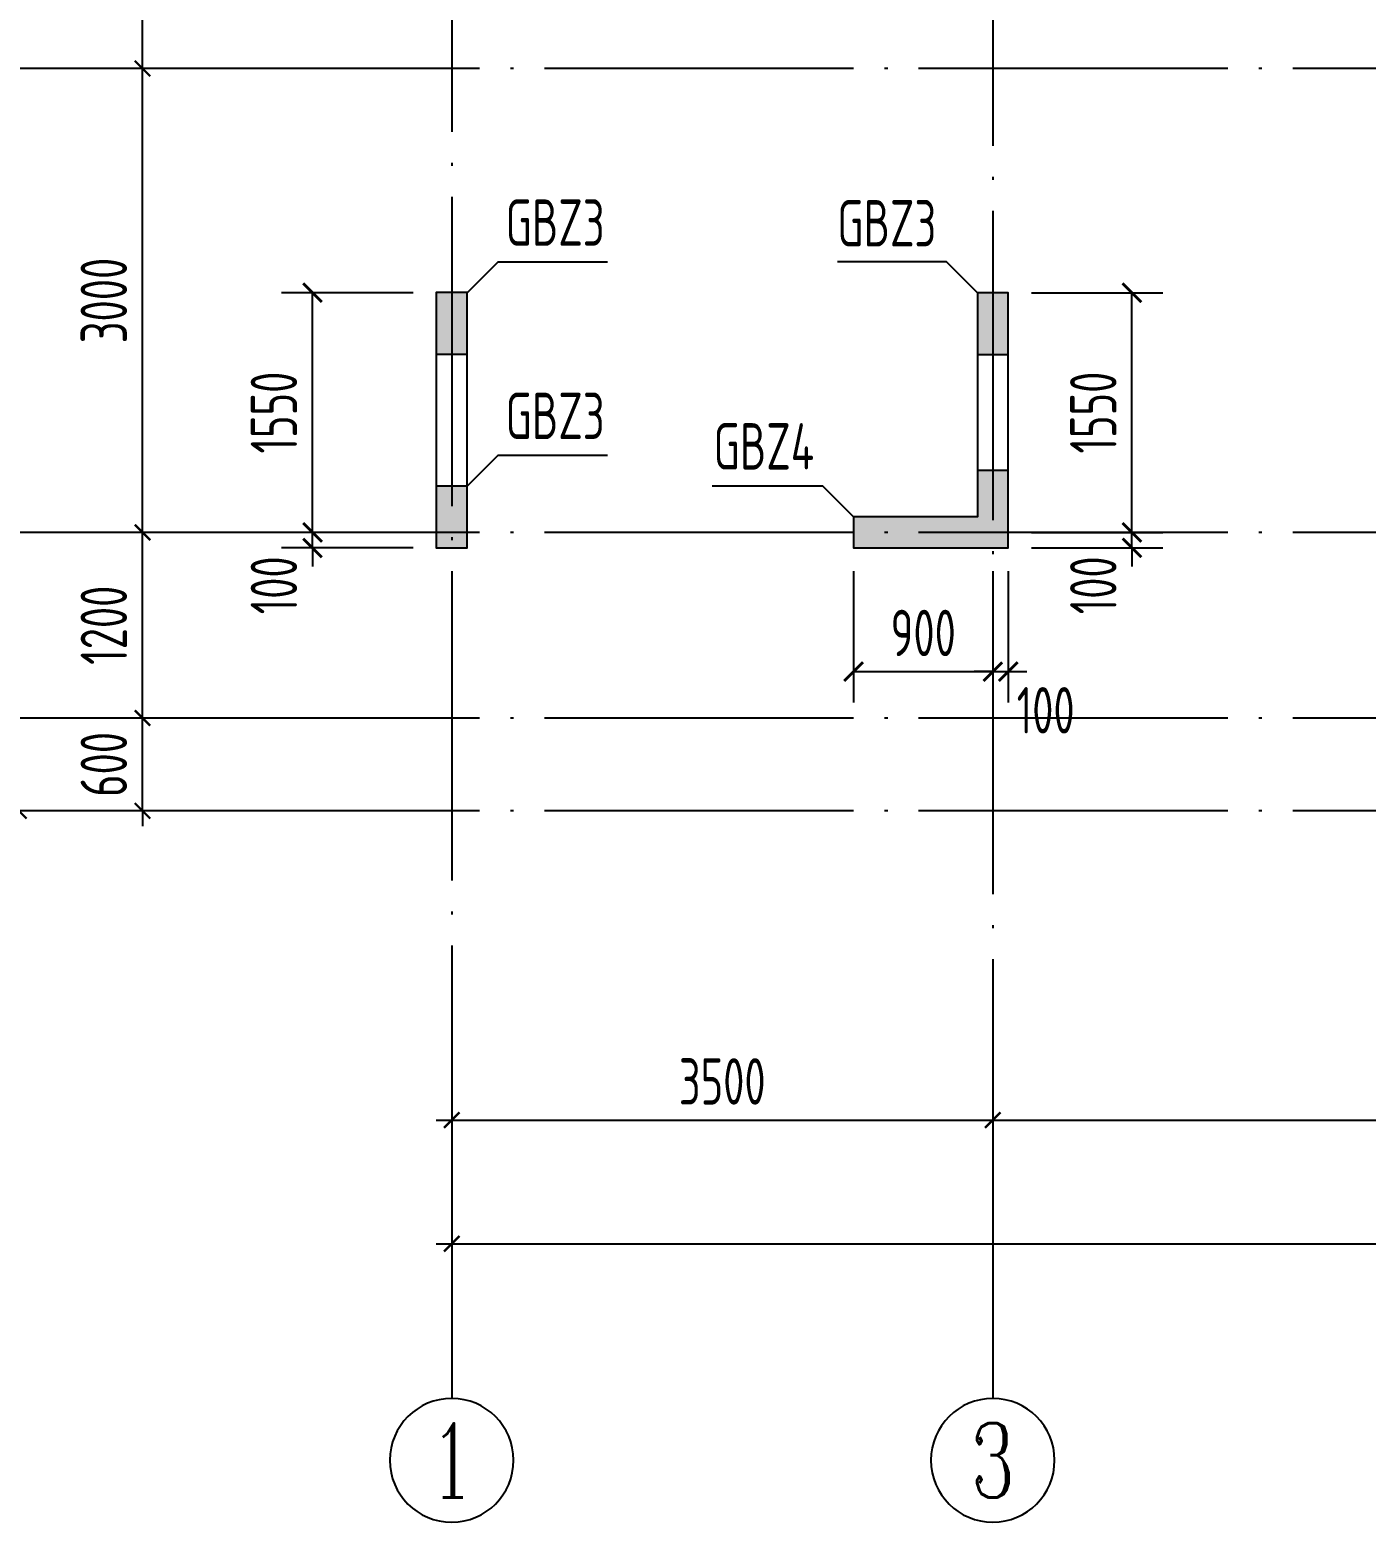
# Model space of a CAD drawing. Extents: x -461650 to 361314, y 245336 to 769729.
# Drawn here: x -128165 to -119521, y 498182 to 507832 of the extents above; entities that cross this region are included whole.
import ezdxf
from ezdxf.enums import TextEntityAlignment as Align

# ---------------------------------------------------------------- set-up
doc = ezdxf.new("R2010")
doc.units = 0
doc.header["$LTSCALE"] = 1000
doc.linetypes.add('DOTE', pattern=[2.42, 2, -0.2, 0.02, -0.2])
doc.layers.get('0').update_dxf_attribs({"linetype": 'CONTINUOUS'})
doc.layers.get('DEFPOINTS').update_dxf_attribs({"linetype": 'CONTINUOUS'})
for name, color, linetype in [('A-AXIS', 1, 'CONTINUOUS'), ('A-DOTE', 10, 'DOTE'), ('AXIS_NUM', 7, 'CONTINUOUS'), ('S-Q墙实线', 6, 'CONTINUOUS'), ('S-Q墙标注', 3, 'CONTINUOUS'), ('S-X详图填充', 252, 'CONTINUOUS'), ('S-X详图实线', 4, 'CONTINUOUS'), ('S-Y一般标注', 3, 'CONTINUOUS'), ('S-Z柱编号', 6, 'CONTINUOUS')]:
    doc.layers.add(name, color=color, linetype=linetype)
doc.styles.add('TSSD_Axis', font='complex.shx', dxfattribs={"width": 0.7, "bigfont": 'hztxt.shx'})
doc.styles.add('TSSD_DIMENSION', font='Tssdeng.shx', dxfattribs={"width": 0.7, "bigfont": 'tssdchn.shx'})
doc.styles.add('TSSD_REIN', font='tssdeng.shx', dxfattribs={"width": 0.7, "height": 300, "bigfont": 'tssdchn.shx'})
doc.styles.add('结构文字', font='zstxt.shx', dxfattribs={"width": 0.7, "bigfont": 'zshz.shx'})
doc.dimstyles.new('STRUCK', dxfattribs={"dimtxt": 400, "dimasz": 121, "dimexe": 200, "dimexo": 150, "dimgap": 115, "dimtad": 1, "dimdec": 0, "dimdsep": 46, "dimtxsty": '结构文字', "dimblk": 'ARCHTICK', "dimcen": 400, "dimclrd": 3, "dimclre": 3, "dimclrt": 7, "dimadec": 0, "dimazin": 0, "dimtfac": 1, "dimtdec": 0, "dimtix": 1, "dimtmove": 2, "dimatfit": 3, "dimldrblk": '_DIMX', "dimfxl": 0, "dimtolj": 1, "dimtzin": 0, "dimarcsym": 0})
doc.dimstyles.new('TSSD_100_100', dxfattribs={"dimtxt": 300, "dimasz": 100, "dimexe": 100, "dimexo": 250, "dimgap": 100, "dimtad": 1, "dimdec": 0, "dimzin": 0, "dimdsep": 46, "dimtxsty": 'TSSD_DIMENSION', "dimblk": 'ARCHTICK', "dimcen": 0, "dimdle": 100, "dimclrt": 7, "dimadec": 0, "dimazin": 0, "dimtfac": 1, "dimtdec": 0, "dimtix": 1, "dimtmove": 2, "dimatfit": 3, "dimldrblk": 'ARCHTICK', "dimfxl": 0, "dimtolj": 1, "dimtzin": 0, "dimarcsym": 0})

# ---------------------------------------------------------------- blocks, each defined once
blk = doc.blocks.new('_ArchTick')
at = {"color": 0, "linetype": 'ByBlock', "const_width": 0.15}
blk.add_lwpolyline([(-0.5, -0.5), (0.5, 0.5)], dxfattribs=at)
blk = doc.blocks.new('*D312')
at = {"layer": 'DEFPOINTS', "color": 0}
for p in [(2600, 5200), (3600, 5200), (3600, 4600)]:
    blk.add_point(p, dxfattribs=at)
at = {"layer": 'S-Y一般标注', "color": 0, "lineweight": -2}
for p, q in [((2600, 5200), (2600, 5300)), ((3350, 5200), (2500, 5200)), ((2600, 4600), (2600, 5200)), ((3350, 4600), (2500, 4600)), ((2600, 4600), (2600, 4500))]:
    blk.add_line(p, q, dxfattribs=at)
at = {"layer": 'S-Y一般标注', "color": 0, "lineweight": -2, "xscale": 100, "yscale": 100, "zscale": 100}
for p, rotation in [((2600, 5200), 270), ((2600, 4600), 90)]:
    blk.add_blockref('_ArchTick', p, dxfattribs=dict(at, rotation=rotation))
at = {"layer": 'S-Y一般标注', "color": 7, "insert": (2350, 4900), "char_height": 300, "attachment_point": 5, "rotation": 90, "style": 'TSSD_DIMENSION'}
blk.add_mtext('\\A1;600', dxfattribs=at)
blk = doc.blocks.new('*D313')
at = {"layer": 'DEFPOINTS', "color": 0}
for p in [(2600, 10900), (3600, 10900), (3600, 9400)]:
    blk.add_point(p, dxfattribs=at)
at = {"layer": 'S-Y一般标注', "color": 0, "lineweight": -2}
for p, q in [((2600, 9300), (2600, 11000)), ((3350, 10900), (2500, 10900)), ((3350, 9400), (2500, 9400))]:
    blk.add_line(p, q, dxfattribs=at)
at = {"layer": 'S-Y一般标注', "color": 0, "lineweight": -2, "xscale": 100, "yscale": 100, "zscale": 100}
for p, rotation in [((2600, 10900), 90), ((2600, 9400), 270)]:
    blk.add_blockref('_ArchTick', p, dxfattribs=dict(at, rotation=rotation))
at = {"layer": 'S-Y一般标注', "color": 7, "insert": (2350, 10150), "char_height": 300, "attachment_point": 5, "rotation": 90, "style": 'TSSD_DIMENSION'}
blk.add_mtext('\\A1;1500', dxfattribs=at)
blk = doc.blocks.new('*D318')
at = {"layer": 'DEFPOINTS', "color": 0}
for p in [(1800, 17150), (3600, 17150), (3600, 4600)]:
    blk.add_point(p, dxfattribs=at)
at = {"layer": 'S-Y一般标注', "color": 0, "lineweight": -2}
for p, q in [((1800, 4500), (1800, 17250)), ((3350, 17150), (1700, 17150)), ((3350, 4600), (1700, 4600))]:
    blk.add_line(p, q, dxfattribs=at)
at = {"layer": 'S-Y一般标注', "color": 0, "lineweight": -2, "xscale": 100, "yscale": 100, "zscale": 100}
for p, rotation in [((1800, 17150), 90), ((1800, 4600), 270)]:
    blk.add_blockref('_ArchTick', p, dxfattribs=dict(at, rotation=rotation))
at = {"layer": 'S-Y一般标注', "color": 7, "insert": (1550, 10875), "char_height": 300, "attachment_point": 5, "rotation": 90, "style": 'TSSD_DIMENSION'}
blk.add_mtext('\\A1;12550', dxfattribs=at)
blk = doc.blocks.new('*D320')
at = {"layer": 'DEFPOINTS', "color": 0}
for p in [(2600, 6400), (3600, 6400), (3600, 5200)]:
    blk.add_point(p, dxfattribs=at)
at = {"layer": 'S-Y一般标注', "color": 0, "lineweight": -2}
for p, q in [((2600, 5100), (2600, 6500)), ((3350, 6400), (2500, 6400)), ((3350, 5200), (2500, 5200))]:
    blk.add_line(p, q, dxfattribs=at)
at = {"layer": 'S-Y一般标注', "color": 0, "lineweight": -2, "xscale": 100, "yscale": 100, "zscale": 100}
for p, rotation in [((2600, 6400), 90), ((2600, 5200), 270)]:
    blk.add_blockref('_ArchTick', p, dxfattribs=dict(at, rotation=rotation))
at = {"layer": 'S-Y一般标注', "color": 7, "insert": (2350, 5800), "char_height": 300, "attachment_point": 5, "rotation": 90, "style": 'TSSD_DIMENSION'}
blk.add_mtext('\\A1;1200', dxfattribs=at)
blk = doc.blocks.new('*D321')
at = {"layer": 'DEFPOINTS', "color": 0}
for p in [(2600, 9400), (3600, 9400), (3600, 6400)]:
    blk.add_point(p, dxfattribs=at)
at = {"layer": 'S-Y一般标注', "color": 0, "lineweight": -2}
for p, q in [((2600, 6300), (2600, 9500)), ((3350, 9400), (2500, 9400)), ((3350, 6400), (2500, 6400))]:
    blk.add_line(p, q, dxfattribs=at)
at = {"layer": 'S-Y一般标注', "color": 0, "lineweight": -2, "xscale": 100, "yscale": 100, "zscale": 100}
for p, rotation in [((2600, 9400), 90), ((2600, 6400), 270)]:
    blk.add_blockref('_ArchTick', p, dxfattribs=dict(at, rotation=rotation))
at = {"layer": 'S-Y一般标注', "color": 7, "insert": (2350, 7900), "char_height": 300, "attachment_point": 5, "rotation": 90, "style": 'TSSD_DIMENSION'}
blk.add_mtext('\\A1;3000', dxfattribs=at)
blk = doc.blocks.new('ts_axno')
at = {"color": 0, "linetype": 'ByBlock', "lineweight": -2}
blk.add_circle((0, 0), 0.5, dxfattribs=at)
at = {"color": 0, "linetype": 'ByBlock', "lineweight": -2, "style": 'TSSD_Axis', "width": 0.7}
blk.add_attdef('A', text='', height=0.6, dxfattribs=at).set_placement((0, 0), align=Align.MIDDLE_CENTER)
blk = doc.blocks.new('*D326')
at = {"layer": 'DEFPOINTS', "color": 0}
for p in [(8100, 3600), (13900, 3600), (13900, 2600)]:
    blk.add_point(p, dxfattribs=at)
at = {"layer": 'S-Y一般标注', "color": 0, "lineweight": -2}
for p, q in [((8100, 3350), (8100, 2500)), ((13900, 3350), (13900, 2500)), ((8000, 2600), (14000, 2600))]:
    blk.add_line(p, q, dxfattribs=at)
at = {"layer": 'S-Y一般标注', "color": 0, "lineweight": -2, "xscale": 100, "yscale": 100, "zscale": 100, "rotation": 180}
blk.add_blockref('_ArchTick', (8100, 2600), dxfattribs=at)
at = {"layer": 'S-Y一般标注', "color": 0, "lineweight": -2, "xscale": 100, "yscale": 100, "zscale": 100}
blk.add_blockref('_ArchTick', (13900, 2600), dxfattribs=at)
at = {"layer": 'S-Y一般标注', "color": 7, "insert": (11000, 2850), "char_height": 300, "attachment_point": 5, "style": 'TSSD_DIMENSION'}
blk.add_mtext('\\A1;5800', dxfattribs=at)
blk = doc.blocks.new('*D334')
at = {"layer": 'DEFPOINTS', "color": 0}
for p in [(4600, 3600), (54600, 3600), (54600, 1800)]:
    blk.add_point(p, dxfattribs=at)
at = {"layer": 'S-Y一般标注', "color": 0, "lineweight": -2}
for p, q in [((4600, 3350), (4600, 1700)), ((54600, 3350), (54600, 1700)), ((4500, 1800), (54700, 1800))]:
    blk.add_line(p, q, dxfattribs=at)
at = {"layer": 'S-Y一般标注', "color": 0, "lineweight": -2, "xscale": 100, "yscale": 100, "zscale": 100, "rotation": 180}
blk.add_blockref('_ArchTick', (4600, 1800), dxfattribs=at)
at = {"layer": 'S-Y一般标注', "color": 0, "lineweight": -2, "xscale": 100, "yscale": 100, "zscale": 100}
blk.add_blockref('_ArchTick', (54600, 1800), dxfattribs=at)
at = {"layer": 'S-Y一般标注', "color": 7, "insert": (29600, 2050), "char_height": 300, "attachment_point": 5, "style": 'TSSD_DIMENSION'}
blk.add_mtext('\\A1;50000', dxfattribs=at)
blk = doc.blocks.new('*D336')
at = {"layer": 'DEFPOINTS', "color": 0}
for p in [(4600, 3600), (8100, 3600), (8100, 2600)]:
    blk.add_point(p, dxfattribs=at)
at = {"layer": 'S-Y一般标注', "color": 0, "lineweight": -2}
for p, q in [((4600, 3350), (4600, 2500)), ((8100, 3350), (8100, 2500)), ((4500, 2600), (8200, 2600))]:
    blk.add_line(p, q, dxfattribs=at)
at = {"layer": 'S-Y一般标注', "color": 0, "lineweight": -2, "xscale": 100, "yscale": 100, "zscale": 100, "rotation": 180}
blk.add_blockref('_ArchTick', (4600, 2600), dxfattribs=at)
at = {"layer": 'S-Y一般标注', "color": 0, "lineweight": -2, "xscale": 100, "yscale": 100, "zscale": 100}
blk.add_blockref('_ArchTick', (8100, 2600), dxfattribs=at)
at = {"layer": 'S-Y一般标注', "color": 7, "insert": (6350, 2850), "char_height": 300, "attachment_point": 5, "style": 'TSSD_DIMENSION'}
blk.add_mtext('\\A1;3500', dxfattribs=at)
blk = doc.blocks.new('*D2539')
at = {"layer": 'DEFPOINTS', "color": 0}
for p in [(-126336.3, 504581.8), (-125536.3, 504581.8), (-125536.3, 504481.8)]:
    blk.add_point(p, dxfattribs=at)
at = {"layer": 'S-Q墙标注', "color": 3, "lineweight": -2}
for p, q in [((-126336.3, 504581.8), (-126336.3, 504702.8)), ((-125686.3, 504581.8), (-126536.3, 504581.8)), ((-126336.3, 504481.8), (-126336.3, 504581.8)), ((-125686.3, 504481.8), (-126536.3, 504481.8)), ((-126336.3, 504481.8), (-126336.3, 504360.8))]:
    blk.add_line(p, q, dxfattribs=at)
at = {"layer": 'S-Q墙标注', "color": 3, "lineweight": -2, "xscale": 121, "yscale": 121, "zscale": 121}
for p, rotation in [((-126336.3, 504581.8), 270), ((-126336.3, 504481.8), 90)]:
    blk.add_blockref('_ArchTick', p, dxfattribs=dict(at, rotation=rotation))
at = {"layer": 'S-Q墙标注', "color": 7, "insert": (-126586.3, 504239.9), "char_height": 300, "attachment_point": 5, "rotation": 90, "style": 'TSSD_REIN'}
blk.add_mtext('\\A1;100', dxfattribs=at)
blk = doc.blocks.new('_DIMX')
blk.add_line((-150, 0), (150, 0))
at = {"const_width": 50}
blk.add_lwpolyline([(-70, -70), (70, 70)], dxfattribs=at)
blk = doc.blocks.new('*D2540')
at = {"layer": 'DEFPOINTS', "color": 0}
for p in [(-126336.3, 506131.8), (-125536.3, 506131.8), (-125536.3, 504581.8)]:
    blk.add_point(p, dxfattribs=at)
at = {"layer": 'S-Q墙标注', "color": 3, "lineweight": -2}
for p, q in [((-125686.3, 506131.8), (-126536.3, 506131.8)), ((-126336.3, 504581.8), (-126336.3, 506131.8)), ((-125686.3, 504581.8), (-126536.3, 504581.8))]:
    blk.add_line(p, q, dxfattribs=at)
at = {"layer": 'S-Q墙标注', "color": 3, "lineweight": -2, "xscale": 121, "yscale": 121, "zscale": 121}
for p, rotation in [((-126336.3, 506131.8), 90), ((-126336.3, 504581.8), 270)]:
    blk.add_blockref('_ArchTick', p, dxfattribs=dict(at, rotation=rotation))
at = {"layer": 'S-Q墙标注', "color": 7, "insert": (-126586.3, 505356.8), "char_height": 300, "attachment_point": 5, "rotation": 90, "style": 'TSSD_REIN'}
blk.add_mtext('\\A1;1550', dxfattribs=at)
blk = doc.blocks.new('*D2543')
at = {"layer": 'DEFPOINTS', "color": 0}
for p in [(-121836.3, 504581.8), (-121036.3, 504581.8), (-121836.3, 504481.8)]:
    blk.add_point(p, dxfattribs=at)
at = {"layer": 'S-Q墙标注', "color": 3, "lineweight": -2}
for p, q in [((-121036.3, 504581.8), (-121036.3, 504702.8)), ((-121686.3, 504581.8), (-120836.3, 504581.8)), ((-121036.3, 504481.8), (-121036.3, 504581.8)), ((-121686.3, 504481.8), (-120836.3, 504481.8)), ((-121036.3, 504481.8), (-121036.3, 504360.8))]:
    blk.add_line(p, q, dxfattribs=at)
at = {"layer": 'S-Q墙标注', "color": 3, "lineweight": -2, "xscale": 121, "yscale": 121, "zscale": 121}
for p, rotation in [((-121036.3, 504581.8), 270), ((-121036.3, 504481.8), 90)]:
    blk.add_blockref('_ArchTick', p, dxfattribs=dict(at, rotation=rotation))
at = {"layer": 'S-Q墙标注', "color": 7, "insert": (-121286.3, 504239.9), "char_height": 300, "attachment_point": 5, "rotation": 90, "style": 'TSSD_REIN'}
blk.add_mtext('\\A1;100', dxfattribs=at)
blk = doc.blocks.new('*D2544')
at = {"layer": 'DEFPOINTS', "color": 0}
for p in [(-121836.3, 506131.8), (-121036.3, 506131.8), (-121836.3, 504581.8)]:
    blk.add_point(p, dxfattribs=at)
at = {"layer": 'S-Q墙标注', "color": 3, "lineweight": -2}
for p, q in [((-121686.3, 506131.8), (-120836.3, 506131.8)), ((-121036.3, 504581.8), (-121036.3, 506131.8)), ((-121686.3, 504581.8), (-120836.3, 504581.8))]:
    blk.add_line(p, q, dxfattribs=at)
at = {"layer": 'S-Q墙标注', "color": 3, "lineweight": -2, "xscale": 121, "yscale": 121, "zscale": 121}
for p, rotation in [((-121036.3, 506131.8), 90), ((-121036.3, 504581.8), 270)]:
    blk.add_blockref('_ArchTick', p, dxfattribs=dict(at, rotation=rotation))
at = {"layer": 'S-Q墙标注', "color": 7, "insert": (-121286.3, 505356.8), "char_height": 300, "attachment_point": 5, "rotation": 90, "style": 'TSSD_REIN'}
blk.add_mtext('\\A1;1550', dxfattribs=at)
blk = doc.blocks.new('*D2545')
at = {"layer": 'DEFPOINTS', "color": 0}
for p in [(-122836.3, 504481.8), (-121936.3, 504481.8), (-121936.3, 503681.8)]:
    blk.add_point(p, dxfattribs=at)
at = {"layer": 'S-Q墙标注', "color": 3, "lineweight": -2}
for p, q in [((-122836.3, 504331.8), (-122836.3, 503481.8)), ((-121936.3, 504331.8), (-121936.3, 503481.8)), ((-122836.3, 503681.8), (-121936.3, 503681.8))]:
    blk.add_line(p, q, dxfattribs=at)
at = {"layer": 'S-Q墙标注', "color": 3, "lineweight": -2, "xscale": 121, "yscale": 121, "zscale": 121, "rotation": 180}
blk.add_blockref('_ArchTick', (-122836.3, 503681.8), dxfattribs=at)
at = {"layer": 'S-Q墙标注', "color": 3, "lineweight": -2, "xscale": 121, "yscale": 121, "zscale": 121}
blk.add_blockref('_ArchTick', (-121936.3, 503681.8), dxfattribs=at)
at = {"layer": 'S-Q墙标注', "color": 7, "insert": (-122386.3, 503931.8), "char_height": 300, "attachment_point": 5, "style": 'TSSD_REIN'}
blk.add_mtext('\\A1;900', dxfattribs=at)
blk = doc.blocks.new('*D2546')
at = {"layer": 'DEFPOINTS', "color": 0}
for p in [(-121936.3, 504481.8), (-121836.3, 504481.8), (-121836.3, 503681.8)]:
    blk.add_point(p, dxfattribs=at)
at = {"layer": 'S-Q墙标注', "color": 3, "lineweight": -2}
for p, q in [((-121936.3, 504331.8), (-121936.3, 503481.8)), ((-121836.3, 504331.8), (-121836.3, 503481.8)), ((-121936.3, 503681.8), (-122057.3, 503681.8)), ((-121936.3, 503681.8), (-121836.3, 503681.8)), ((-121836.3, 503681.8), (-121715.3, 503681.8))]:
    blk.add_line(p, q, dxfattribs=at)
at = {"layer": 'S-Q墙标注', "color": 3, "lineweight": -2, "xscale": 121, "yscale": 121, "zscale": 121}
blk.add_blockref('_ArchTick', (-121936.3, 503681.8), dxfattribs=at)
at = {"layer": 'S-Q墙标注', "color": 3, "lineweight": -2, "xscale": 121, "yscale": 121, "zscale": 121, "rotation": 180}
blk.add_blockref('_ArchTick', (-121836.3, 503681.8), dxfattribs=at)
at = {"layer": 'S-Q墙标注', "color": 7, "insert": (-121594.3, 503431.8), "char_height": 300, "attachment_point": 5, "style": 'TSSD_REIN'}
blk.add_mtext('\\A1;100', dxfattribs=at)
blk = doc.blocks.new('20210726.16395156')
at = {"layer": 'A-AXIS'}
for p, q in [((3600, 9400), (800, 9400)), ((3600, 6400), (800, 6400)), ((3600, 5200), (800, 5200)), ((3600, 4600), (800, 4600)), ((4600, 3600), (4600, 800)), ((8100, 3600), (8100, 800))]:
    blk.add_line(p, q, dxfattribs=at)
at = {"layer": 'A-DOTE'}
for p, q in [((4600, 18249.9), (4600, 3600)), ((8100, 10900), (8100, 3600)), ((55600, 9400), (3600, 9400)), ((55600, 6400), (3600, 6400)), ((55600, 5200), (3600, 5200)), ((55600, 4600), (3600, 4600))]:
    blk.add_line(p, q, dxfattribs=at)
at = {"layer": 'A-AXIS'}
ref = blk.add_blockref('ts_axno', (4600, 400), dxfattribs=dict(at, xscale=-800, yscale=800, zscale=800, rotation=180))
ref.add_attrib('1', '1', dxfattribs={"layer": 'AXIS_NUM', "height": 480, "style": 'TSSD_Axis', "width": 0.7}).set_placement((4600, 400), align=Align.MIDDLE_CENTER)
ref = blk.add_blockref('ts_axno', (8100, 400), dxfattribs=dict(at, xscale=-800, yscale=800, zscale=800, rotation=180))
ref.add_attrib('2', '3', dxfattribs={"layer": 'AXIS_NUM', "height": 480, "style": 'TSSD_Axis', "width": 0.7}).set_placement((8100, 400), align=Align.MIDDLE_CENTER)
at = {"layer": 'S-Y一般标注'}
for base, p1, p2, picture, middle in [((1800, 17150), (3600, 4600), (3600, 17150), '*D318', (1550, 10875)), ((2600, 10900), (3600, 9400), (3600, 10900), '*D313', (2350, 10150)), ((2600, 9400), (3600, 6400), (3600, 9400), '*D321', (2350, 7900)), ((2600, 6400), (3600, 5200), (3600, 6400), '*D320', (2350, 5800)), ((2600, 5200), (3600, 4600), (3600, 5200), '*D312', (2350, 4900))]:
    dim = blk.add_linear_dim(base=base, p1=p1, p2=p2, angle=90, dimstyle='TSSD_100_100', dxfattribs=at)
    dim.commit()
    dim.dimension.update_dxf_attribs({"geometry": picture, "text_midpoint": middle})
for base, p1, p2, picture, middle in [((54600, 1800), (4600, 3600), (54600, 3600), '*D334', (29600, 2050)), ((8100, 2600), (4600, 3600), (8100, 3600), '*D336', (6350, 2850)), ((13900, 2600), (8100, 3600), (13900, 3600), '*D326', (11000, 2850))]:
    dim = blk.add_linear_dim(base=base, p1=p1, p2=p2, dimstyle='TSSD_100_100', dxfattribs=at)
    dim.commit()
    dim.dimension.update_dxf_attribs({"geometry": picture, "text_midpoint": middle})

msp = doc.modelspace()

# ---------------------------------------------------------------- hatches: boundary and pattern name
at = {"layer": 'S-X详图填充'}
h = msp.add_hatch(color=256, dxfattribs=at)
h.dxf.hatch_style = 1
h.paths.add_polyline_path([(-125536.27, 505733.5), (-125336.27, 505733.5), (-125336.27, 506133.5), (-125536.27, 506133.5)])
h = msp.add_hatch(color=256, dxfattribs=at)
h.dxf.hatch_style = 1
h.paths.add_polyline_path([(-122036.27, 505731.79), (-121836.27, 505731.79), (-121836.27, 506131.79), (-122036.27, 506131.79)])
h = msp.add_hatch(color=256, dxfattribs=at)
h.dxf.hatch_style = 1
h.paths.add_polyline_path([(-121836.27, 504981.79), (-122036.27, 504981.79), (-122036.27, 504681.79), (-122836.27, 504681.79), (-122836.27, 504481.79), (-121836.27, 504481.79)])
h = msp.add_hatch(color=256, dxfattribs=at)
h.dxf.hatch_style = 1
h.paths.add_polyline_path([(-125336.27, 504881.79), (-125536.27, 504881.79), (-125536.27, 504481.79), (-125336.27, 504481.79)])

# ---------------------------------------------------------------- linework, layer by layer
at = {"layer": 'S-Q墙实线'}
msp.add_lwpolyline([(-125336.27, 504481.79), (-125336.27, 506133.5), (-125536.27, 506133.5), (-125536.27, 504481.79)], close=True, dxfattribs=at)
msp.add_lwpolyline([(-122736.28, 504681.79), (-122836.27, 504681.79), (-122836.27, 504481.79), (-122736.28, 504481.79), (-121836.27, 504481.79), (-121836.27, 506131.79), (-122036.27, 506131.79), (-122036.27, 504681.79), (-122736.28, 504681.79)], dxfattribs=at)
at = {"layer": 'S-X详图实线'}
for points in [[(-125536.27, 505733.5), (-125336.27, 505733.5), (-125336.27, 506133.5), (-125536.27, 506133.5), (-125536.27, 505733.5)], [(-122036.27, 505731.79), (-121836.27, 505731.79), (-121836.27, 506131.79), (-122036.27, 506131.79), (-122036.27, 505731.79)], [(-121836.27, 504981.79), (-122036.27, 504981.79), (-122036.27, 504681.79), (-122836.27, 504681.79), (-122836.27, 504481.79), (-121836.27, 504481.79), (-121836.27, 504981.79)], [(-125336.27, 504881.79), (-125536.27, 504881.79), (-125536.27, 504481.79), (-125336.27, 504481.79), (-125336.27, 504881.79)]]:
    msp.add_lwpolyline(points, close=True, dxfattribs=at)
at = {"layer": 'S-Z柱编号', "color": 7}
for points in [[(-125336.27, 506131.75), (-125136.27, 506331.75), (-124428.89, 506331.75)], [(-122036.27, 506131.79), (-122236.27, 506331.79), (-122940.14, 506331.79)], [(-125336.27, 504881.79), (-125136.27, 505081.79), (-124428.89, 505081.79)], [(-122836.27, 504681.79), (-123036.27, 504881.79), (-123751.48, 504881.79)]]:
    msp.add_lwpolyline(points, dxfattribs=at)

# ---------------------------------------------------------------- block references
at = {"layer": 'A-DOTE'}
msp.add_blockref('20210726.16395156', (-130036.28, 498181.75), dxfattribs=at)

# ---------------------------------------------------------------- texts
at = {"layer": 'S-Z柱编号', "color": 7, "style": 'TSSD_REIN', "width": 0.7}
for s, p in [('GBZ3', (-125087.29, 506345.5)), ('GBZ3', (-122942.04, 506341.08)), ('GBZ3', (-125087.29, 505095.53)), ('GBZ4', (-123742.04, 504898.64))]:
    msp.add_text(s, height=300, dxfattribs=at).set_placement(p, align=Align.BOTTOM_LEFT)

# ---------------------------------------------------------------- dimensions: what is measured, and where the dimension line sits
at = {"layer": 'S-Q墙标注'}
for base, p1, p2, picture, middle in [((-126336.27, 506131.75), (-125536.27, 504581.79), (-125536.27, 506131.75), '*D2540', (-126586.27, 505356.77)), ((-121036.27, 506131.79), (-121836.27, 504581.79), (-121836.27, 506131.79), '*D2544', (-121286.27, 505356.79))]:
    dim = msp.add_linear_dim(base=base, p1=p1, p2=p2, angle=90, dimstyle='STRUCK', override={"dimtxt": 300, "dimgap": 100, "dimtxsty": 'TSSD_REIN'}, dxfattribs=at)
    dim.commit()
    dim.dimension.update_dxf_attribs({"geometry": picture, "text_midpoint": middle})
for base, p1, p2, picture, middle in [((-126336.27, 504581.79), (-125536.27, 504481.79), (-125536.27, 504581.79), '*D2539', (-126586.27, 504239.87)), ((-121036.27, 504581.79), (-121836.27, 504481.79), (-121836.27, 504581.79), '*D2543', (-121286.27, 504239.87))]:
    dim = msp.add_linear_dim(base=base, p1=p1, p2=p2, angle=90, dimstyle='STRUCK', override={"dimtxt": 300, "dimgap": 100, "dimtxsty": 'TSSD_REIN'}, dxfattribs=at)
    dim.commit()
    dim.dimension.update_dxf_attribs({"geometry": picture, "text_midpoint": middle, "dimtype": 160})
dim = msp.add_linear_dim(base=(-121936.28, 503681.79), p1=(-122836.27, 504481.79), p2=(-121936.28, 504481.79), dimstyle='STRUCK', override={"dimtxt": 300, "dimgap": 100, "dimtxsty": 'TSSD_REIN'}, dxfattribs=at)
dim.commit()
dim.dimension.update_dxf_attribs({"geometry": '*D2545', "text_midpoint": (-122386.27, 503931.79)})
dim = msp.add_linear_dim(base=(-121836.27, 503681.79), p1=(-121936.28, 504481.79), p2=(-121836.27, 504481.79), dimstyle='STRUCK', override={"dimtxt": 300, "dimgap": 100, "dimtxsty": 'TSSD_REIN'}, dxfattribs=at)
dim.commit()
dim.dimension.update_dxf_attribs({"geometry": '*D2546', "text_midpoint": (-121594.35, 503431.79), "dimtype": 160})

doc.saveas('drawing.dxf')
